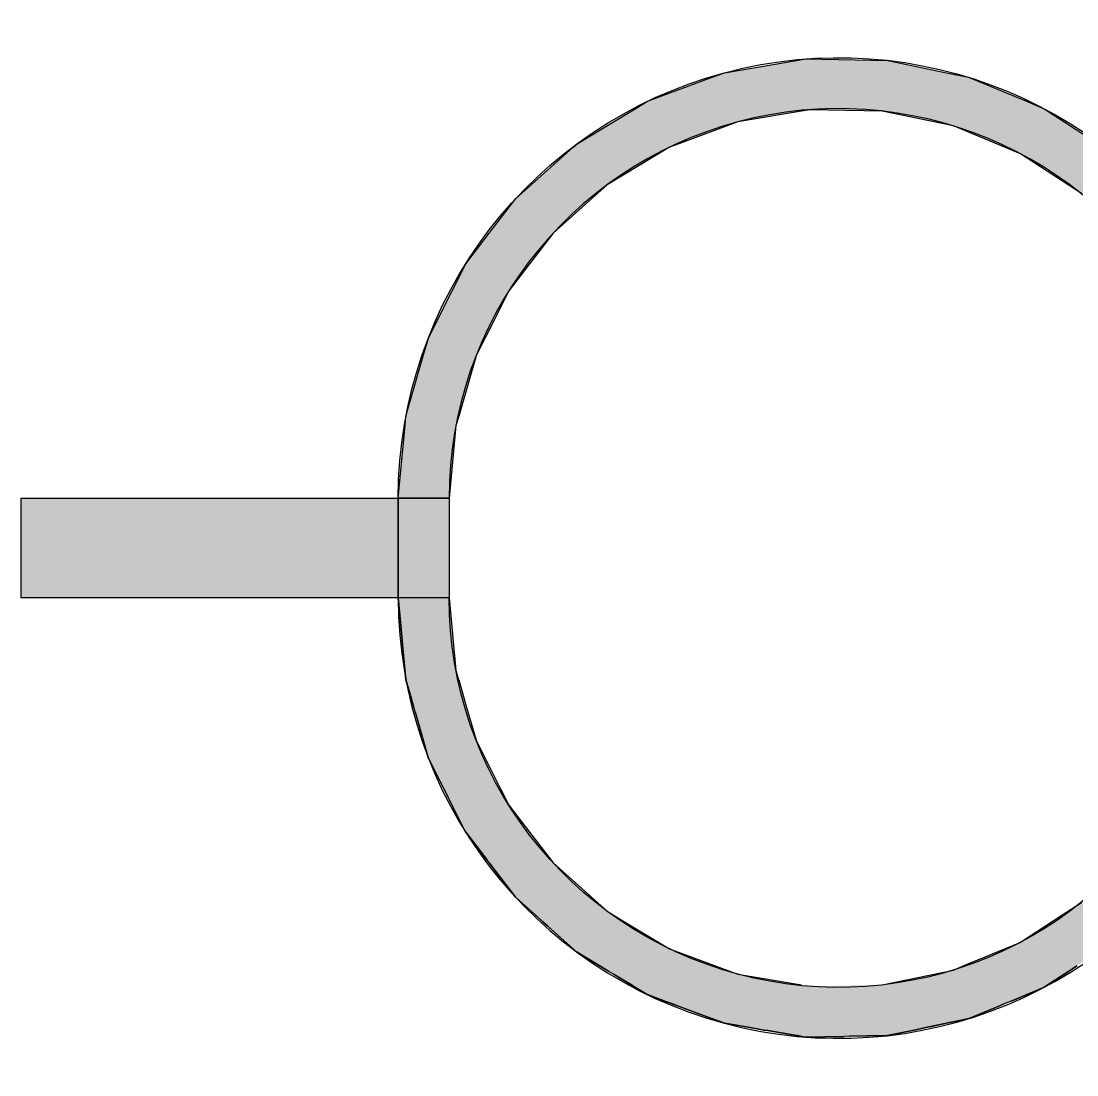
# Model space of a CAD drawing. Extents: x 5 to 22.7, y 3.2 to 9.9.
# Drawn here: x 4.96 to 10.56, y 4.27 to 9.86 of the extents above; entities that cross this region are included whole.
import ezdxf

# ---------------------------------------------------------------- set-up
doc = ezdxf.new("R2010")
doc.units = 0
doc.layers.get('0').update_dxf_attribs({"linetype": 'CONTINUOUS'})
doc.layers.add('COND', color=3, linetype='CONTINUOUS')

# ---------------------------------------------------------------- blocks, each defined once
blk = doc.blocks.new('DIVIDER_CIRCLE_END_3_0_5_7')
at = {"layer": 'COND'}
blk.add_lwpolyline([(0, 0.135), (-0.0001, 0.135), (-0.0001, -0.135), (0, -0.135, 0.767327), (1.1675, 4.2222), (1.1674, 4.2222), (1.0324, 3.9884), (1.0325, 3.9883, -0.767327)], format="xyb", close=True, dxfattribs=at)
blk = doc.blocks.new('DIVIDER_CIRCLE_END_3_0_5_5')
at = {"layer": 'COND'}
blk.add_lwpolyline([(0, 0.135), (-0.0001, 0.135), (-0.0001, -0.135), (0, -0.135, 0.767327), (1.1675, 4.2222), (1.1674, 4.2222), (1.0324, 3.9884), (1.0325, 3.9883, -0.767327)], format="xyb", close=True, dxfattribs=at)
blk = doc.blocks.new('*U10')
at = {"linetype": 'CONTINUOUS'}
for p, q in [((8.6935, 9.5829), (9.0754, 9.6478)), ((9.0754, 9.6478), (9.1234, 9.656)), ((9.1234, 9.656), (9.5593, 9.6478)), ((9.5593, 9.6478), (9.8704, 9.5829)), ((8.6284, 9.5588), (8.6935, 9.5829)), ((9.8704, 9.5829), (9.9861, 9.5588)), ((8.2847, 9.4313), (8.6284, 9.5588)), ((9.9861, 9.5588), (10.294, 9.4313)), ((8.2195, 9.3919), (8.2847, 9.4313)), ((10.294, 9.4313), (10.389, 9.3919)), ((8.1036, 9.3221), (8.2108, 9.3867)), ((8.2108, 9.3867), (8.2195, 9.3919)), ((9.1435, 9.3867), (8.7634, 9.3221)), ((9.529, 9.3795), (9.1435, 9.3867)), ((9.9065, 9.3008), (9.529, 9.3795)), ((10.389, 9.3919), (10.3969, 9.3867)), ((10.3969, 9.3867), (10.4079, 9.3795)), ((10.4079, 9.3795), (10.5282, 9.3008)), ((7.9113, 9.2062), (8.1036, 9.3221)), ((8.7634, 9.3221), (8.451, 9.2062)), ((10.2627, 9.1532), (9.9065, 9.3008)), ((10.5282, 9.3008), (10.7536, 9.1532)), ((7.6682, 8.9889), (7.8909, 9.188)), ((7.8909, 9.188), (7.9113, 9.2062)), ((8.4018, 9.188), (8.0716, 8.9889)), ((8.451, 9.2062), (8.4018, 9.188)), ((10.2629, 9.1531), (10.2627, 9.1532)), ((10.5853, 8.942), (10.2629, 9.1531)), ((7.5862, 8.9157), (7.6682, 8.9889)), ((8.0716, 8.9889), (7.9896, 8.9157)), ((7.4452, 8.732), (7.5862, 8.9157)), ((7.9896, 8.9157), (7.7841, 8.732)), ((7.3207, 8.5697), (7.4452, 8.732)), ((7.7841, 8.732), (7.6596, 8.5697)), ((7.2482, 8.4261), (7.3207, 8.5697)), ((7.6596, 8.5697), (7.5494, 8.4261)), ((7.1243, 8.1805), (7.2482, 8.4261)), ((7.5494, 8.4261), (7.4254, 8.1805)), ((7.0958, 8.0818), (7.1243, 8.1805)), ((7.4254, 8.1805), (7.3756, 8.0818)), ((7.0036, 7.7615), (7.0958, 8.0818)), ((7.3756, 8.0818), (7.2833, 7.7615)), ((6.9989, 7.7113), (7.0036, 7.7615)), ((7.2833, 7.7615), (7.2689, 7.7113)), ((6.9629, 7.3274), (6.9989, 7.7113)), ((7.2689, 7.7113), (7.2329, 7.3274)), ((4.9629, 7.2372), (4.9629, 7.3274)), ((7.2329, 7.3274), (7.2329, 7.2372)), ((4.9629, 6.8502), (4.9629, 7.2372)), ((6.9629, 6.8502), (6.9629, 7.2372)), ((6.9629, 7.2372), (6.9629, 6.8502)), ((7.2329, 7.2372), (7.2329, 6.8502)), ((4.9629, 6.7974), (4.9629, 6.8502)), ((7.2329, 6.8502), (7.2329, 6.7974)), ((6.9629, 6.7973), (6.9629, 6.7974)), ((6.9629, 6.7973), (6.9629, 6.7973)), ((6.9629, 6.7973), (6.9629, 6.7973)), ((6.9629, 6.7973), (6.9629, 6.7973)), ((6.9749, 6.6693), (6.9629, 6.7973)), ((6.9629, 6.7973), (6.9749, 6.6693)), ((6.9989, 6.4134), (6.9629, 6.7973)), ((7.2329, 6.7974), (7.2329, 6.7973)), ((7.2329, 6.7973), (7.2329, 6.7973)), ((7.2329, 6.7973), (7.2689, 6.4134)), ((6.9749, 6.6693), (6.984, 6.5724)), ((6.984, 6.5724), (6.9749, 6.6693)), ((6.984, 6.5724), (6.988, 6.529)), ((6.988, 6.529), (6.984, 6.5724)), ((7.0035, 6.3636), (6.988, 6.529)), ((6.988, 6.529), (7.0035, 6.3636)), ((7.0036, 6.3636), (6.9989, 6.4134)), ((7.2689, 6.4134), (7.2832, 6.3636)), ((7.0036, 6.3634), (7.0035, 6.3636)), ((7.0036, 6.3634), (7.0036, 6.3632)), ((7.0036, 6.3632), (7.0036, 6.3634)), ((7.0438, 6.2238), (7.0036, 6.3634)), ((7.0273, 6.2809), (7.0036, 6.3632)), ((7.0036, 6.3632), (7.0273, 6.2809)), ((7.2832, 6.3636), (7.2833, 6.3634)), ((7.2833, 6.3634), (7.3235, 6.2238)), ((7.0273, 6.2809), (7.0437, 6.224)), ((7.0437, 6.224), (7.0273, 6.2809)), ((7.0437, 6.224), (7.0438, 6.2238)), ((7.0438, 6.2238), (7.0437, 6.224)), ((7.0524, 6.1939), (7.0438, 6.2238)), ((7.3235, 6.2238), (7.3321, 6.1939)), ((7.0661, 6.146), (7.0524, 6.1939)), ((7.0524, 6.1939), (7.0661, 6.146)), ((7.0959, 6.0429), (7.0524, 6.1939)), ((7.3321, 6.1939), (7.3756, 6.0429)), ((7.0661, 6.146), (7.0662, 6.1459)), ((7.0662, 6.1459), (7.0661, 6.146)), ((7.0662, 6.1459), (7.0662, 6.1459)), ((7.0662, 6.1459), (7.0662, 6.1459)), ((7.0662, 6.1459), (7.0681, 6.1393)), ((7.0681, 6.1393), (7.0662, 6.1459)), ((7.124, 5.9449), (7.0681, 6.1393)), ((7.0681, 6.1393), (7.124, 5.9449)), ((7.1241, 5.9449), (7.0959, 6.0429)), ((7.3756, 6.0429), (7.4251, 5.9449)), ((7.1242, 5.9446), (7.124, 5.9449)), ((7.1242, 5.9446), (7.1244, 5.9442)), ((7.1243, 5.9442), (7.1242, 5.9446)), ((7.2027, 5.789), (7.1242, 5.9446)), ((7.1759, 5.842), (7.1243, 5.9442)), ((7.1244, 5.9442), (7.176, 5.842)), ((7.4251, 5.9449), (7.4252, 5.9446)), ((7.4252, 5.9446), (7.5038, 5.789)), ((7.2027, 5.789), (7.1759, 5.842)), ((7.176, 5.842), (7.2027, 5.789)), ((7.2027, 5.7889), (7.2027, 5.789)), ((7.2251, 5.7445), (7.2027, 5.7889)), ((7.2027, 5.7889), (7.2251, 5.7445)), ((7.2483, 5.6987), (7.2027, 5.7889)), ((7.5038, 5.789), (7.5038, 5.7889)), ((7.5038, 5.7889), (7.5494, 5.6987)), ((7.2251, 5.7445), (7.2264, 5.742)), ((7.2264, 5.742), (7.2251, 5.7445)), ((7.2264, 5.742), (7.2416, 5.7117)), ((7.2416, 5.7117), (7.2264, 5.742)), ((7.3202, 5.556), (7.2416, 5.7117)), ((7.2416, 5.7117), (7.3202, 5.556)), ((7.3203, 5.5559), (7.2483, 5.6987)), ((7.5494, 5.6987), (7.6589, 5.5559)), ((7.3205, 5.5555), (7.3202, 5.5559)), ((7.3205, 5.5555), (7.3209, 5.555)), ((7.3208, 5.555), (7.3205, 5.5555)), ((7.4342, 5.4073), (7.3205, 5.5555)), ((7.4144, 5.433), (7.3208, 5.555)), ((7.3209, 5.555), (7.4145, 5.433)), ((7.6589, 5.5559), (7.6592, 5.5555)), ((7.6592, 5.5555), (7.773, 5.4073)), ((7.4341, 5.4073), (7.4144, 5.433)), ((7.4145, 5.433), (7.4341, 5.4073)), ((7.4341, 5.4073), (7.4342, 5.4073)), ((7.4342, 5.4073), (7.4341, 5.4073)), ((7.4431, 5.3956), (7.4342, 5.4073)), ((7.4453, 5.3928), (7.4431, 5.3956)), ((7.4453, 5.3928), (7.4431, 5.3956)), ((7.4431, 5.3956), (7.4453, 5.3928)), ((7.4453, 5.3928), (7.459, 5.3748)), ((7.459, 5.3748), (7.4453, 5.3928)), ((7.5854, 5.2102), (7.4453, 5.3928)), ((7.459, 5.3748), (7.4747, 5.3544)), ((7.4747, 5.3544), (7.459, 5.3748)), ((7.773, 5.4073), (7.7819, 5.3956)), ((7.7819, 5.3956), (7.7841, 5.3928)), ((7.7841, 5.3928), (7.9884, 5.2102)), ((7.5852, 5.2102), (7.4747, 5.3544)), ((7.4747, 5.3544), (7.5852, 5.2102)), ((7.5858, 5.2097), (7.5852, 5.2102)), ((7.5858, 5.2097), (7.5864, 5.2091)), ((7.5862, 5.2091), (7.5858, 5.2097)), ((7.6683, 5.1358), (7.5858, 5.2097)), ((7.6953, 5.1116), (7.5862, 5.2091)), ((7.5864, 5.2091), (7.6954, 5.1116)), ((7.9884, 5.2102), (7.989, 5.2097)), ((7.989, 5.2097), (8.0716, 5.1358)), ((10.4822, 5.1153), (10.5854, 5.1828)), ((7.7301, 5.0805), (7.6683, 5.1358)), ((7.7301, 5.0805), (7.6953, 5.1116)), ((7.6954, 5.1116), (7.7301, 5.0805)), ((8.0716, 5.1358), (8.1634, 5.0805)), ((10.2628, 4.9716), (10.4822, 5.1153)), ((10.4822, 5.1153), (10.4822, 5.1153)), ((7.7301, 5.0805), (7.7301, 5.0805)), ((7.7301, 5.0805), (7.7561, 5.0573)), ((7.7561, 5.0573), (7.7301, 5.0805)), ((7.8909, 4.9368), (7.7301, 5.0805)), ((7.7561, 5.0573), (7.7902, 5.0267)), ((7.7902, 5.0267), (7.7561, 5.0573)), ((8.1634, 5.0805), (8.1634, 5.0805)), ((8.1634, 5.0805), (8.4019, 4.9368)), ((7.9098, 4.9197), (7.7902, 5.0267)), ((7.7902, 5.0267), (7.9098, 4.9197)), ((7.9101, 4.9197), (7.8909, 4.9368)), ((8.4019, 4.9368), (8.4481, 4.9197)), ((9.9594, 4.846), (10.2601, 4.9705)), ((10.2601, 4.9705), (10.2628, 4.9716)), ((7.9106, 4.9192), (7.9098, 4.9197)), ((7.9106, 4.9192), (7.9117, 4.9186)), ((7.9113, 4.9186), (7.9106, 4.9192)), ((8.0802, 4.8168), (7.9106, 4.9192)), ((8.0682, 4.8241), (7.9113, 4.9186)), ((7.9117, 4.9186), (8.0682, 4.8241)), ((8.4481, 4.9197), (8.4494, 4.9192)), ((8.4494, 4.9192), (8.7254, 4.8168)), ((8.0682, 4.8241), (8.0802, 4.8168)), ((8.0802, 4.8168), (8.0682, 4.8241)), ((8.0802, 4.8168), (8.0802, 4.8168)), ((8.0802, 4.8168), (8.0802, 4.8168)), ((8.1036, 4.8027), (8.0802, 4.8168)), ((8.7254, 4.8168), (8.7634, 4.8027)), ((9.5291, 4.7453), (9.9065, 4.8241)), ((9.9065, 4.8241), (9.9594, 4.846)), ((9.9594, 4.846), (9.9594, 4.846)), ((10.3883, 4.7329), (10.5281, 4.8241)), ((10.5282, 4.8241), (10.389, 4.7329)), ((10.5281, 4.8241), (10.4073, 4.7453)), ((10.5281, 4.8241), (10.5617, 4.846)), ((10.5617, 4.846), (10.5281, 4.8241)), ((10.5617, 4.846), (10.5282, 4.8241)), ((10.5617, 4.846), (10.5617, 4.846)), ((8.1036, 4.8027), (8.1073, 4.8005)), ((8.1073, 4.8005), (8.1036, 4.8027)), ((8.1989, 4.7453), (8.1036, 4.8027)), ((8.1073, 4.8005), (8.136, 4.7831)), ((8.136, 4.7831), (8.1073, 4.8005)), ((8.2828, 4.6945), (8.136, 4.7831)), ((8.136, 4.7831), (8.2828, 4.6945)), ((8.7634, 4.8027), (9.1011, 4.7453)), ((8.2108, 4.7381), (8.1989, 4.7453)), ((8.2208, 4.7321), (8.2108, 4.7381)), ((8.2832, 4.6945), (8.2208, 4.7321)), ((10.2945, 4.6935), (10.3854, 4.731)), ((10.3854, 4.731), (10.2945, 4.6935)), ((10.3871, 4.7321), (10.2963, 4.6945)), ((10.3854, 4.731), (10.3871, 4.7321)), ((10.3871, 4.7321), (10.3854, 4.731)), ((10.3963, 4.7381), (10.3871, 4.7321)), ((10.389, 4.7329), (10.3871, 4.7321)), ((10.3871, 4.7321), (10.3883, 4.7329)), ((10.4073, 4.7453), (10.3963, 4.7381)), ((8.2838, 4.6941), (8.2828, 4.6945)), ((8.2838, 4.6941), (8.2854, 4.6935)), ((8.2848, 4.6935), (8.2838, 4.6941)), ((8.3759, 4.6598), (8.2838, 4.6941)), ((8.4721, 4.624), (8.2848, 4.6935)), ((8.2854, 4.6935), (8.4721, 4.624)), ((8.4164, 4.6447), (8.3759, 4.6598)), ((10.2128, 4.6598), (10.1762, 4.6447)), ((10.2954, 4.6941), (10.2126, 4.6598)), ((10.2945, 4.6935), (10.2128, 4.6598)), ((10.2128, 4.6598), (10.2945, 4.6935)), ((10.2963, 4.6945), (10.2954, 4.6941)), ((8.4723, 4.624), (8.4164, 4.6447)), ((8.4721, 4.624), (8.4723, 4.624)), ((8.4723, 4.624), (8.4721, 4.624)), ((8.4723, 4.6239), (8.4723, 4.624)), ((8.4724, 4.6239), (8.4723, 4.6239)), ((8.4723, 4.6239), (8.4724, 4.6239)), ((8.6294, 4.5657), (8.4723, 4.6239)), ((8.4724, 4.6239), (8.5005, 4.6135)), ((8.5005, 4.6135), (8.4724, 4.6239)), ((8.5005, 4.6135), (8.6279, 4.566)), ((8.6279, 4.566), (8.5005, 4.6135)), ((10.1257, 4.6239), (9.9843, 4.5657)), ((9.9853, 4.566), (10.1349, 4.6277)), ((10.1351, 4.6277), (9.9862, 4.566)), ((10.1762, 4.6447), (10.1257, 4.624)), ((10.1257, 4.624), (10.1257, 4.6239)), ((10.1349, 4.6277), (10.1762, 4.6447)), ((10.1762, 4.6447), (10.1351, 4.6277)), ((10.1762, 4.6447), (10.1762, 4.6447)), ((10.1762, 4.6447), (10.1762, 4.6447)), ((8.691, 4.5425), (8.6279, 4.566)), ((8.6279, 4.566), (8.691, 4.5425)), ((8.6313, 4.5649), (8.6294, 4.5657)), ((8.6923, 4.5423), (8.6313, 4.5649)), ((8.6923, 4.5423), (8.691, 4.5425)), ((8.691, 4.5425), (8.6923, 4.5423)), ((8.6923, 4.5423), (8.695, 4.5419)), ((8.6936, 4.5419), (8.6923, 4.5423)), ((8.8297, 4.5188), (8.6923, 4.5423)), ((8.8293, 4.5188), (8.6936, 4.5419)), ((8.695, 4.5419), (8.8297, 4.5188)), ((9.8725, 4.5423), (9.7598, 4.5188)), ((9.8711, 4.5419), (9.793, 4.5257)), ((9.793, 4.5257), (9.8711, 4.5419)), ((9.8711, 4.5419), (9.9826, 4.5649)), ((9.9826, 4.5649), (9.8711, 4.5419)), ((9.9809, 4.5649), (9.8725, 4.5423)), ((9.9843, 4.5657), (9.9826, 4.5649)), ((9.9862, 4.566), (9.9843, 4.5657)), ((9.9843, 4.5657), (9.9853, 4.566)), ((8.8928, 4.508), (8.8293, 4.5188)), ((8.8297, 4.5188), (8.8928, 4.508)), ((8.8297, 4.5188), (8.8297, 4.5188)), ((8.8928, 4.508), (8.8297, 4.5188)), ((8.8928, 4.508), (8.8928, 4.508)), ((8.9031, 4.5062), (8.8928, 4.508)), ((8.8928, 4.508), (8.9031, 4.5062)), ((9.0756, 4.4769), (8.8928, 4.508)), ((8.9031, 4.5062), (8.9223, 4.503)), ((8.9223, 4.503), (8.9031, 4.5062)), ((8.9223, 4.503), (9.0741, 4.477)), ((9.0741, 4.477), (8.9223, 4.503)), ((9.7077, 4.508), (9.5577, 4.4769)), ((9.5578, 4.477), (9.7077, 4.508)), ((9.7081, 4.508), (9.5593, 4.477)), ((9.7077, 4.508), (9.7598, 4.5188)), ((9.7598, 4.5188), (9.7077, 4.508)), ((9.7077, 4.508), (9.7077, 4.508)), ((9.7598, 4.5188), (9.7081, 4.508)), ((9.793, 4.5257), (9.7598, 4.5188)), ((9.7598, 4.5188), (9.793, 4.5257)), ((9.7598, 4.5188), (9.7598, 4.5188)), ((9.1203, 4.4691), (9.0741, 4.477)), ((9.0741, 4.477), (9.1203, 4.4691)), ((9.0776, 4.4766), (9.0756, 4.4769)), ((9.0978, 4.4732), (9.0776, 4.4766)), ((9.101, 4.4726), (9.0978, 4.4732)), ((9.1219, 4.4691), (9.101, 4.4726)), ((9.1204, 4.469), (9.1203, 4.4691)), ((9.327, 4.4726), (9.1219, 4.4691)), ((9.1219, 4.4691), (9.327, 4.4726)), ((9.1234, 4.4688), (9.1221, 4.469)), ((9.1354, 4.469), (9.1234, 4.4688)), ((9.1368, 4.4691), (9.1354, 4.469)), ((9.327, 4.4726), (9.1368, 4.4691)), ((9.358, 4.4732), (9.327, 4.4726)), ((9.5395, 4.4766), (9.3558, 4.4732)), ((9.556, 4.4766), (9.358, 4.4732)), ((9.358, 4.4732), (9.556, 4.4766)), ((9.5577, 4.4769), (9.556, 4.4766)), ((9.5593, 4.477), (9.5577, 4.4769)), ((9.5577, 4.4769), (9.5578, 4.477))]:
    blk.add_line(p, q, dxfattribs=at)
at = {"linetype": 'CONTINUOUS', "extrusion": (0, 0, -1)}
for points in [[(-9.0754, 9.6478), (-9.8704, 9.5829), (-8.6935, 9.5829)], [(-9.1234, 9.656), (-9.5593, 9.6478), (-9.0754, 9.6478)], [(-9.0754, 9.6478), (-9.5593, 9.6478), (-9.8704, 9.5829)], [(-8.6935, 9.5829), (-9.9861, 9.5588), (-8.6284, 9.5588)], [(-8.6935, 9.5829), (-9.8704, 9.5829), (-9.9861, 9.5588)], [(-8.6284, 9.5588), (-10.294, 9.4313), (-8.2847, 9.4313)], [(-8.6284, 9.5588), (-9.9861, 9.5588), (-10.294, 9.4313)], [(-8.2847, 9.4313), (-10.389, 9.3919), (-8.2195, 9.3919)], [(-8.2847, 9.4313), (-10.294, 9.4313), (-10.389, 9.3919)], [(-8.2108, 9.3867), (-8.7634, 9.3221), (-8.1036, 9.3221)], [(-8.2195, 9.3919), (-10.3969, 9.3867), (-8.2108, 9.3867)], [(-8.2108, 9.3867), (-9.1435, 9.3867), (-8.7634, 9.3221)], [(-8.2195, 9.3919), (-10.389, 9.3919), (-10.3969, 9.3867)], [(-9.1435, 9.3867), (-10.4079, 9.3795), (-9.529, 9.3795)], [(-9.1435, 9.3867), (-10.3969, 9.3867), (-10.4079, 9.3795)], [(-9.529, 9.3795), (-10.5282, 9.3008), (-9.9065, 9.3008)], [(-9.529, 9.3795), (-10.4079, 9.3795), (-10.5282, 9.3008)], [(-8.1036, 9.3221), (-8.451, 9.2062), (-7.9113, 9.2062)], [(-8.1036, 9.3221), (-8.7634, 9.3221), (-8.451, 9.2062)], [(-9.9065, 9.3008), (-10.7536, 9.1532), (-10.2627, 9.1532)], [(-9.9065, 9.3008), (-10.5282, 9.3008), (-10.7536, 9.1532)], [(-7.8909, 9.188), (-8.0716, 8.9889), (-7.6682, 8.9889)], [(-7.9113, 9.2062), (-8.4018, 9.188), (-7.8909, 9.188)], [(-7.8909, 9.188), (-8.4018, 9.188), (-8.0716, 8.9889)], [(-7.9113, 9.2062), (-8.451, 9.2062), (-8.4018, 9.188)], [(-10.2627, 9.1532), (-10.7538, 9.1531), (-10.2629, 9.1531)], [(-10.2627, 9.1532), (-10.7536, 9.1532), (-10.7538, 9.1531)], [(-10.2629, 9.1531), (-10.9729, 8.942), (-10.5853, 8.942)], [(-10.2629, 9.1531), (-10.7538, 9.1531), (-10.9729, 8.942)], [(-7.6682, 8.9889), (-7.9896, 8.9157), (-7.5862, 8.9157)], [(-7.6682, 8.9889), (-8.0716, 8.9889), (-7.9896, 8.9157)], [(-7.5862, 8.9157), (-7.7841, 8.732), (-7.4452, 8.732)], [(-7.5862, 8.9157), (-7.9896, 8.9157), (-7.7841, 8.732)], [(-7.4452, 8.732), (-7.6596, 8.5697), (-7.3207, 8.5697)], [(-7.4452, 8.732), (-7.7841, 8.732), (-7.6596, 8.5697)], [(-7.3207, 8.5697), (-7.5494, 8.4261), (-7.2482, 8.4261)], [(-7.3207, 8.5697), (-7.6596, 8.5697), (-7.5494, 8.4261)], [(-7.2482, 8.4261), (-7.4254, 8.1805), (-7.1243, 8.1805)], [(-7.2482, 8.4261), (-7.5494, 8.4261), (-7.4254, 8.1805)], [(-7.1243, 8.1805), (-7.3756, 8.0818), (-7.0958, 8.0818)], [(-7.1243, 8.1805), (-7.4254, 8.1805), (-7.3756, 8.0818)], [(-7.0958, 8.0818), (-7.2833, 7.7615), (-7.0036, 7.7615)], [(-7.0958, 8.0818), (-7.3756, 8.0818), (-7.2833, 7.7615)], [(-7.0036, 7.7615), (-7.2689, 7.7113), (-6.9989, 7.7113)], [(-7.0036, 7.7615), (-7.2833, 7.7615), (-7.2689, 7.7113)], [(-6.9989, 7.7113), (-7.2329, 7.3274), (-6.9629, 7.3274)], [(-6.9989, 7.7113), (-7.2689, 7.7113), (-7.2329, 7.3274)], [(-4.9629, 7.3274), (-6.9629, 7.2372), (-4.9629, 7.2372)], [(-4.9629, 7.3274), (-6.9629, 7.3274), (-6.9629, 7.2372)], [(-6.9629, 7.3274), (-7.2329, 7.2372), (-6.9629, 7.2372)], [(-6.9629, 7.3274), (-7.2329, 7.3274), (-7.2329, 7.2372)], [(-4.9629, 7.2372), (-6.9629, 6.8502), (-4.9629, 6.8502)], [(-4.9629, 7.2372), (-6.9629, 7.2372), (-6.9629, 6.8502)], [(-6.9629, 7.2372), (-7.2329, 6.8502), (-6.9629, 6.8502)], [(-6.9629, 7.2372), (-7.2329, 7.2372), (-7.2329, 6.8502)], [(-4.9629, 6.8502), (-6.9629, 6.7974), (-4.9629, 6.7974)], [(-4.9629, 6.8502), (-6.9629, 6.8502), (-6.9629, 6.7974)], [(-6.9629, 6.8502), (-7.2329, 6.7974), (-6.9629, 6.7974)], [(-6.9629, 6.8502), (-7.2329, 6.8502), (-7.2329, 6.7974)], [(-6.9629, 6.7974), (-7.2329, 6.7973), (-6.9629, 6.7973)], [(-6.9629, 6.7974), (-7.2329, 6.7974), (-7.2329, 6.7973)], [(-6.9629, 6.7973), (-6.9629, 6.7973), (-6.9629, 6.7973)], [(-6.9629, 6.7973), (-7.2329, 6.7973), (-6.9629, 6.7973)], [(-6.9629, 6.7973), (-7.2329, 6.7973), (-7.2329, 6.7973)], [(-6.9629, 6.7973), (-6.9749, 6.6693), (-6.9749, 6.6693)], [(-6.9629, 6.7973), (-6.9629, 6.7973), (-6.9749, 6.6693)], [(-6.9629, 6.7973), (-7.2689, 6.4134), (-6.9989, 6.4134)], [(-6.9629, 6.7973), (-7.2329, 6.7973), (-7.2689, 6.4134)], [(-6.9749, 6.6693), (-6.9749, 6.6693), (-6.984, 6.5724)], [(-6.984, 6.5724), (-6.988, 6.529), (-6.988, 6.529)], [(-6.988, 6.529), (-7.0035, 6.3636), (-7.0035, 6.3636)], [(-6.988, 6.529), (-6.988, 6.529), (-7.0035, 6.3636)], [(-6.9989, 6.4134), (-7.2832, 6.3636), (-7.0036, 6.3636)], [(-6.9989, 6.4134), (-7.2689, 6.4134), (-7.2832, 6.3636)], [(-7.0035, 6.3636), (-7.0036, 6.3634), (-7.0036, 6.3634)], [(-7.0035, 6.3636), (-7.0035, 6.3636), (-7.0036, 6.3634)], [(-7.0036, 6.3636), (-7.2833, 6.3634), (-7.0036, 6.3634)], [(-7.0036, 6.3636), (-7.2832, 6.3636), (-7.2833, 6.3634)], [(-7.0036, 6.3634), (-7.0036, 6.3632), (-7.0036, 6.3632)], [(-7.0036, 6.3634), (-7.3235, 6.2238), (-7.0438, 6.2238)], [(-7.0036, 6.3634), (-7.2833, 6.3634), (-7.3235, 6.2238)], [(-7.0036, 6.3632), (-7.0273, 6.2809), (-7.0273, 6.2809)], [(-7.0036, 6.3632), (-7.0036, 6.3632), (-7.0273, 6.2809)], [(-7.0273, 6.2809), (-7.0273, 6.2809), (-7.0437, 6.224)], [(-7.0437, 6.224), (-7.0438, 6.2238), (-7.0438, 6.2238)], [(-7.0438, 6.2238), (-7.3321, 6.1939), (-7.0524, 6.1939)], [(-7.0438, 6.2238), (-7.3235, 6.2238), (-7.3321, 6.1939)], [(-7.0438, 6.2238), (-7.0524, 6.1939), (-7.0524, 6.1939)], [(-7.0438, 6.2238), (-7.0438, 6.2238), (-7.0524, 6.1939)], [(-7.0524, 6.1939), (-7.0661, 6.146), (-7.0661, 6.146)], [(-7.0524, 6.1939), (-7.0524, 6.1939), (-7.0661, 6.146)], [(-7.0524, 6.1939), (-7.3756, 6.0429), (-7.0959, 6.0429)], [(-7.0524, 6.1939), (-7.3321, 6.1939), (-7.3756, 6.0429)], [(-7.0661, 6.146), (-7.0661, 6.146), (-7.0662, 6.1459)], [(-7.0662, 6.1459), (-7.0681, 6.1393), (-7.0681, 6.1393)], [(-7.0681, 6.1393), (-7.124, 5.9449), (-7.124, 5.9449)], [(-7.0681, 6.1393), (-7.0681, 6.1393), (-7.124, 5.9449)], [(-7.0959, 6.0429), (-7.4251, 5.9449), (-7.1241, 5.9449)], [(-7.0959, 6.0429), (-7.3756, 6.0429), (-7.4251, 5.9449)], [(-7.124, 5.9449), (-7.1242, 5.9446), (-7.1242, 5.9446)], [(-7.124, 5.9449), (-7.124, 5.9449), (-7.1242, 5.9446)], [(-7.1241, 5.9449), (-7.4252, 5.9446), (-7.1242, 5.9446)], [(-7.1241, 5.9449), (-7.4251, 5.9449), (-7.4252, 5.9446)], [(-7.1242, 5.9446), (-7.1244, 5.9442), (-7.1243, 5.9442)], [(-7.1242, 5.9446), (-7.5038, 5.789), (-7.2027, 5.789)], [(-7.1242, 5.9446), (-7.4252, 5.9446), (-7.5038, 5.789)], [(-7.1243, 5.9442), (-7.176, 5.842), (-7.1759, 5.842)], [(-7.1243, 5.9442), (-7.1244, 5.9442), (-7.176, 5.842)], [(-7.1759, 5.842), (-7.176, 5.842), (-7.2027, 5.789)], [(-7.2027, 5.789), (-7.2027, 5.7889), (-7.2027, 5.7889)], [(-7.2027, 5.789), (-7.5038, 5.7889), (-7.2027, 5.7889)], [(-7.2027, 5.789), (-7.5038, 5.789), (-7.5038, 5.7889)], [(-7.2027, 5.7889), (-7.2251, 5.7445), (-7.2251, 5.7445)], [(-7.2027, 5.7889), (-7.2027, 5.7889), (-7.2251, 5.7445)], [(-7.2027, 5.7889), (-7.5494, 5.6987), (-7.2483, 5.6987)], [(-7.2027, 5.7889), (-7.5038, 5.7889), (-7.5494, 5.6987)], [(-7.2251, 5.7445), (-7.2251, 5.7445), (-7.2264, 5.742)], [(-7.2264, 5.742), (-7.2416, 5.7117), (-7.2416, 5.7117)], [(-7.2416, 5.7117), (-7.3202, 5.556), (-7.3202, 5.556)], [(-7.2416, 5.7117), (-7.2416, 5.7117), (-7.3202, 5.556)], [(-7.2483, 5.6987), (-7.6589, 5.5559), (-7.3203, 5.5559)], [(-7.2483, 5.6987), (-7.5494, 5.6987), (-7.6589, 5.5559)], [(-7.3202, 5.5559), (-7.3205, 5.5555), (-7.3205, 5.5555)], [(-7.3202, 5.5559), (-7.3202, 5.5559), (-7.3205, 5.5555)], [(-7.3203, 5.5559), (-7.6592, 5.5555), (-7.3205, 5.5555)], [(-7.3203, 5.5559), (-7.6589, 5.5559), (-7.6592, 5.5555)], [(-7.3205, 5.5555), (-7.3209, 5.555), (-7.3208, 5.555)], [(-7.3205, 5.5555), (-7.773, 5.4073), (-7.4342, 5.4073)], [(-7.3205, 5.5555), (-7.6592, 5.5555), (-7.773, 5.4073)], [(-7.3208, 5.555), (-7.4145, 5.433), (-7.4144, 5.433)], [(-7.3208, 5.555), (-7.3209, 5.555), (-7.4145, 5.433)], [(-7.4144, 5.433), (-7.4145, 5.433), (-7.4341, 5.4073)], [(-7.4341, 5.4073), (-7.4342, 5.4073), (-7.4342, 5.4073)], [(-7.4342, 5.4073), (-7.7819, 5.3956), (-7.4431, 5.3956)], [(-7.4342, 5.4073), (-7.773, 5.4073), (-7.7819, 5.3956)], [(-7.4342, 5.4073), (-7.4431, 5.3956), (-7.4431, 5.3956)], [(-7.4342, 5.4073), (-7.4342, 5.4073), (-7.4431, 5.3956)], [(-7.4431, 5.3956), (-7.7841, 5.3928), (-7.4453, 5.3928)], [(-7.4431, 5.3956), (-7.7819, 5.3956), (-7.7841, 5.3928)], [(-7.4431, 5.3956), (-7.4453, 5.3928), (-7.4453, 5.3928)], [(-7.4431, 5.3956), (-7.4431, 5.3956), (-7.4453, 5.3928)], [(-7.4453, 5.3928), (-7.4453, 5.3928), (-7.459, 5.3748)], [(-7.4453, 5.3928), (-7.9884, 5.2102), (-7.5854, 5.2102)], [(-7.4453, 5.3928), (-7.7841, 5.3928), (-7.9884, 5.2102)], [(-7.459, 5.3748), (-7.4747, 5.3544), (-7.4747, 5.3544)], [(-7.4747, 5.3544), (-7.5852, 5.2102), (-7.5852, 5.2102)], [(-7.4747, 5.3544), (-7.4747, 5.3544), (-7.5852, 5.2102)], [(-7.5852, 5.2102), (-7.5858, 5.2097), (-7.5858, 5.2097)], [(-7.5852, 5.2102), (-7.5852, 5.2102), (-7.5858, 5.2097)], [(-7.5854, 5.2102), (-7.989, 5.2097), (-7.5858, 5.2097)], [(-7.5854, 5.2102), (-7.9884, 5.2102), (-7.989, 5.2097)], [(-7.5858, 5.2097), (-7.5864, 5.2091), (-7.5862, 5.2091)], [(-7.5858, 5.2097), (-8.0716, 5.1358), (-7.6683, 5.1358)], [(-7.5858, 5.2097), (-7.989, 5.2097), (-8.0716, 5.1358)], [(-7.5862, 5.2091), (-7.6954, 5.1116), (-7.6953, 5.1116)], [(-7.5862, 5.2091), (-7.5864, 5.2091), (-7.6954, 5.1116)], [(-10.5854, 5.1828), (-10.9028, 5.1153), (-10.4822, 5.1153)], [(-7.6683, 5.1358), (-8.1634, 5.0805), (-7.7301, 5.0805)], [(-7.6683, 5.1358), (-8.0716, 5.1358), (-8.1634, 5.0805)], [(-7.6953, 5.1116), (-7.6954, 5.1116), (-7.7301, 5.0805)], [(-10.4822, 5.1153), (-10.7531, 4.9716), (-10.2628, 4.9716)], [(-10.4822, 5.1153), (-10.9028, 5.1153), (-10.4822, 5.1153)], [(-10.4822, 5.1153), (-10.9028, 5.1153), (-10.9028, 5.1153)], [(-10.4822, 5.1153), (-10.9028, 5.1153), (-10.7531, 4.9716)], [(-7.7301, 5.0805), (-7.7301, 5.0805), (-7.7301, 5.0805)], [(-7.7301, 5.0805), (-7.7301, 5.0805), (-7.7561, 5.0573)], [(-7.7301, 5.0805), (-8.1634, 5.0805), (-7.7301, 5.0805)], [(-7.7301, 5.0805), (-8.1634, 5.0805), (-8.1634, 5.0805)], [(-7.7301, 5.0805), (-8.4019, 4.9368), (-7.8909, 4.9368)], [(-7.7301, 5.0805), (-8.1634, 5.0805), (-8.4019, 4.9368)], [(-7.7561, 5.0573), (-7.7902, 5.0267), (-7.7902, 5.0267)], [(-7.7902, 5.0267), (-7.9098, 4.9197), (-7.9098, 4.9197)], [(-7.7902, 5.0267), (-7.7902, 5.0267), (-7.9098, 4.9197)], [(-7.8909, 4.9368), (-8.4481, 4.9197), (-7.9101, 4.9197)], [(-7.8909, 4.9368), (-8.4019, 4.9368), (-8.4481, 4.9197)], [(-10.2601, 4.9705), (-10.5617, 4.846), (-9.9594, 4.846)], [(-10.2628, 4.9716), (-10.7519, 4.9705), (-10.2601, 4.9705)], [(-10.2601, 4.9705), (-10.7519, 4.9705), (-10.5617, 4.846)], [(-10.2628, 4.9716), (-10.7531, 4.9716), (-10.7519, 4.9705)], [(-7.9098, 4.9197), (-7.9106, 4.9192), (-7.9106, 4.9192)], [(-7.9098, 4.9197), (-7.9098, 4.9197), (-7.9106, 4.9192)], [(-7.9101, 4.9197), (-8.4494, 4.9192), (-7.9106, 4.9192)], [(-7.9101, 4.9197), (-8.4481, 4.9197), (-8.4494, 4.9192)], [(-7.9106, 4.9192), (-7.9117, 4.9186), (-7.9113, 4.9186)], [(-7.9106, 4.9192), (-8.7254, 4.8168), (-8.0802, 4.8168)], [(-7.9106, 4.9192), (-8.4494, 4.9192), (-8.7254, 4.8168)], [(-7.9113, 4.9186), (-8.0682, 4.8241), (-8.0682, 4.8241)], [(-7.9113, 4.9186), (-7.9117, 4.9186), (-8.0682, 4.8241)], [(-8.0682, 4.8241), (-8.0682, 4.8241), (-8.0802, 4.8168)], [(-8.0802, 4.8168), (-8.0802, 4.8168), (-8.0802, 4.8168)], [(-8.0802, 4.8168), (-8.7634, 4.8027), (-8.1036, 4.8027)], [(-8.0802, 4.8168), (-8.7254, 4.8168), (-8.7634, 4.8027)], [(-8.0802, 4.8168), (-8.1036, 4.8027), (-8.1036, 4.8027)], [(-8.0802, 4.8168), (-8.0802, 4.8168), (-8.1036, 4.8027)], [(-9.9065, 4.8241), (-10.4073, 4.7453), (-9.5291, 4.7453)], [(-9.9594, 4.846), (-10.5281, 4.8241), (-9.9065, 4.8241)], [(-9.9065, 4.8241), (-10.5281, 4.8241), (-10.4073, 4.7453)], [(-9.9594, 4.846), (-10.5617, 4.846), (-9.9594, 4.846)], [(-9.9594, 4.846), (-10.5617, 4.846), (-10.5617, 4.846)], [(-9.9594, 4.846), (-10.5617, 4.846), (-10.5281, 4.8241)], [(-10.5281, 4.8241), (-10.389, 4.7329), (-10.3883, 4.7329)], [(-10.5281, 4.8241), (-10.5282, 4.8241), (-10.389, 4.7329)], [(-10.5617, 4.846), (-10.5282, 4.8241), (-10.5281, 4.8241)], [(-10.5617, 4.846), (-10.5617, 4.846), (-10.5617, 4.846)], [(-8.1036, 4.8027), (-8.1036, 4.8027), (-8.1073, 4.8005)], [(-8.1036, 4.8027), (-9.1011, 4.7453), (-8.1989, 4.7453)], [(-8.1036, 4.8027), (-8.7634, 4.8027), (-9.1011, 4.7453)], [(-8.1073, 4.8005), (-8.136, 4.7831), (-8.136, 4.7831)], [(-8.136, 4.7831), (-8.2828, 4.6945), (-8.2828, 4.6945)], [(-8.136, 4.7831), (-8.136, 4.7831), (-8.2828, 4.6945)], [(-8.1989, 4.7453), (-9.1435, 4.7381), (-8.2108, 4.7381)], [(-8.1989, 4.7453), (-9.1011, 4.7453), (-9.1435, 4.7381)], [(-8.2108, 4.7381), (-10.3871, 4.7321), (-8.2208, 4.7321)], [(-8.2108, 4.7381), (-10.3963, 4.7381), (-10.3871, 4.7321)], [(-8.2208, 4.7321), (-10.2963, 4.6945), (-8.2832, 4.6945)], [(-8.2208, 4.7321), (-10.3871, 4.7321), (-10.2963, 4.6945)], [(-9.5291, 4.7453), (-10.3963, 4.7381), (-9.1435, 4.7381)], [(-9.5291, 4.7453), (-10.4073, 4.7453), (-10.3963, 4.7381)], [(-10.3854, 4.731), (-10.2945, 4.6935), (-10.2945, 4.6935)], [(-10.3854, 4.731), (-10.3854, 4.731), (-10.2945, 4.6935)], [(-10.3871, 4.7321), (-10.3854, 4.731), (-10.3854, 4.731)], [(-10.3871, 4.7321), (-10.3871, 4.7321), (-10.3854, 4.731)], [(-10.3883, 4.7329), (-10.389, 4.7329), (-10.3871, 4.7321)], [(-8.2828, 4.6945), (-8.2838, 4.6941), (-8.2838, 4.6941)], [(-8.2828, 4.6945), (-8.2828, 4.6945), (-8.2838, 4.6941)], [(-8.2832, 4.6945), (-10.2954, 4.6941), (-8.2838, 4.6941)], [(-8.2832, 4.6945), (-10.2963, 4.6945), (-10.2954, 4.6941)], [(-8.2838, 4.6941), (-8.2854, 4.6935), (-8.2848, 4.6935)], [(-8.2838, 4.6941), (-10.2126, 4.6598), (-8.3759, 4.6598)], [(-8.2838, 4.6941), (-10.2954, 4.6941), (-10.2126, 4.6598)], [(-8.2848, 4.6935), (-8.4721, 4.624), (-8.4721, 4.624)], [(-8.2848, 4.6935), (-8.2854, 4.6935), (-8.4721, 4.624)], [(-8.3759, 4.6598), (-10.1762, 4.6447), (-8.4164, 4.6447)], [(-8.3759, 4.6598), (-10.2126, 4.6598), (-10.1762, 4.6447)], [(-10.2128, 4.6598), (-10.1762, 4.6447), (-10.1762, 4.6447)], [(-10.2945, 4.6935), (-10.2945, 4.6935), (-10.2128, 4.6598)], [(-8.4164, 4.6447), (-10.1257, 4.624), (-8.4723, 4.624)], [(-8.4164, 4.6447), (-10.1762, 4.6447), (-10.1257, 4.624)], [(-8.4721, 4.624), (-8.4721, 4.624), (-8.4723, 4.624)], [(-8.4723, 4.624), (-8.4723, 4.6239), (-8.4723, 4.6239)], [(-8.4723, 4.624), (-10.1257, 4.6239), (-8.4723, 4.6239)], [(-8.4723, 4.624), (-10.1257, 4.624), (-10.1257, 4.6239)], [(-8.4723, 4.6239), (-8.4724, 4.6239), (-8.4724, 4.6239)], [(-8.4723, 4.6239), (-8.4723, 4.6239), (-8.4724, 4.6239)], [(-8.4723, 4.6239), (-9.9843, 4.5657), (-8.6294, 4.5657)], [(-8.4723, 4.6239), (-10.1257, 4.6239), (-9.9843, 4.5657)], [(-8.4724, 4.6239), (-8.4724, 4.6239), (-8.5005, 4.6135)], [(-8.5005, 4.6135), (-8.6279, 4.566), (-8.6279, 4.566)], [(-10.1349, 4.6277), (-9.9862, 4.566), (-9.9853, 4.566)], [(-10.1349, 4.6277), (-10.1351, 4.6277), (-9.9862, 4.566)], [(-10.1762, 4.6447), (-10.1351, 4.6277), (-10.1349, 4.6277)], [(-10.1762, 4.6447), (-10.1762, 4.6447), (-10.1762, 4.6447)], [(-8.6279, 4.566), (-8.691, 4.5425), (-8.691, 4.5425)], [(-8.6279, 4.566), (-8.6279, 4.566), (-8.691, 4.5425)], [(-8.6294, 4.5657), (-9.9809, 4.5649), (-8.6313, 4.5649)], [(-8.6294, 4.5657), (-9.9843, 4.5657), (-9.9809, 4.5649)], [(-8.6313, 4.5649), (-9.8725, 4.5423), (-8.6923, 4.5423)], [(-8.6313, 4.5649), (-9.9809, 4.5649), (-9.8725, 4.5423)], [(-8.691, 4.5425), (-8.6923, 4.5423), (-8.6923, 4.5423)], [(-8.691, 4.5425), (-8.691, 4.5425), (-8.6923, 4.5423)], [(-8.6923, 4.5423), (-8.695, 4.5419), (-8.6936, 4.5419)], [(-8.6923, 4.5423), (-9.7598, 4.5188), (-8.8297, 4.5188)], [(-8.6923, 4.5423), (-9.8725, 4.5423), (-9.7598, 4.5188)], [(-8.6936, 4.5419), (-8.8297, 4.5188), (-8.8293, 4.5188)], [(-8.6936, 4.5419), (-8.695, 4.5419), (-8.8297, 4.5188)], [(-9.8711, 4.5419), (-9.8711, 4.5419), (-9.793, 4.5257)], [(-9.9826, 4.5649), (-9.8711, 4.5419), (-9.8711, 4.5419)], [(-9.9826, 4.5649), (-9.9826, 4.5649), (-9.8711, 4.5419)], [(-9.9843, 4.5657), (-9.9826, 4.5649), (-9.9826, 4.5649)], [(-9.9843, 4.5657), (-9.9843, 4.5657), (-9.9826, 4.5649)], [(-9.9853, 4.566), (-9.9862, 4.566), (-9.9843, 4.5657)], [(-8.8293, 4.5188), (-8.8297, 4.5188), (-8.8928, 4.508)], [(-8.8297, 4.5188), (-9.7598, 4.5188), (-8.8297, 4.5188)], [(-8.8297, 4.5188), (-9.7598, 4.5188), (-9.7598, 4.5188)], [(-8.8297, 4.5188), (-9.7077, 4.508), (-8.8928, 4.508)], [(-8.8297, 4.5188), (-9.7598, 4.5188), (-9.7077, 4.508)], [(-8.8928, 4.508), (-8.8928, 4.508), (-8.8928, 4.508)], [(-8.8928, 4.508), (-9.7077, 4.508), (-8.8928, 4.508)], [(-8.8928, 4.508), (-9.7077, 4.508), (-9.7077, 4.508)], [(-8.8928, 4.508), (-8.9031, 4.5062), (-8.9031, 4.5062)], [(-8.8928, 4.508), (-8.8928, 4.508), (-8.9031, 4.5062)], [(-8.8928, 4.508), (-9.5577, 4.4769), (-9.0756, 4.4769)], [(-8.8928, 4.508), (-9.7077, 4.508), (-9.5577, 4.4769)], [(-8.9031, 4.5062), (-8.9031, 4.5062), (-8.9223, 4.503)], [(-8.9223, 4.503), (-9.0741, 4.477), (-9.0741, 4.477)], [(-9.7077, 4.508), (-9.5593, 4.477), (-9.5578, 4.477)], [(-9.7077, 4.508), (-9.7081, 4.508), (-9.5593, 4.477)], [(-9.7598, 4.5188), (-9.7081, 4.508), (-9.7077, 4.508)], [(-9.793, 4.5257), (-9.7598, 4.5188), (-9.7598, 4.5188)], [(-9.7598, 4.5188), (-9.7598, 4.5188), (-9.7598, 4.5188)], [(-9.0741, 4.477), (-9.1203, 4.4691), (-9.1203, 4.4691)], [(-9.0741, 4.477), (-9.0741, 4.477), (-9.1203, 4.4691)], [(-9.0756, 4.4769), (-9.5395, 4.4766), (-9.0776, 4.4766)], [(-9.0756, 4.4769), (-9.5577, 4.4769), (-9.5395, 4.4766)], [(-9.0776, 4.4766), (-9.3558, 4.4732), (-9.0978, 4.4732)], [(-9.0776, 4.4766), (-9.5395, 4.4766), (-9.3558, 4.4732)], [(-9.0978, 4.4732), (-9.327, 4.4726), (-9.101, 4.4726)], [(-9.0978, 4.4732), (-9.3558, 4.4732), (-9.327, 4.4726)], [(-9.101, 4.4726), (-9.327, 4.4726), (-9.1219, 4.4691)], [(-9.1203, 4.4691), (-9.1204, 4.469), (-9.1204, 4.469)], [(-9.1203, 4.4691), (-9.1203, 4.4691), (-9.1204, 4.469)], [(-9.1219, 4.4691), (-9.1205, 4.469), (-9.1204, 4.469)], [(-9.1219, 4.4691), (-9.1219, 4.4691), (-9.1205, 4.469)], [(-9.327, 4.4726), (-9.1368, 4.4691), (-9.1219, 4.4691)], [(-9.1219, 4.4691), (-9.1354, 4.469), (-9.1221, 4.469)], [(-9.1219, 4.4691), (-9.1368, 4.4691), (-9.1354, 4.469)], [(-9.1221, 4.469), (-9.1354, 4.469), (-9.1234, 4.4688)], [(-9.358, 4.4732), (-9.327, 4.4726), (-9.327, 4.4726)], [(-9.556, 4.4766), (-9.556, 4.4766), (-9.358, 4.4732)], [(-9.5577, 4.4769), (-9.556, 4.4766), (-9.556, 4.4766)], [(-9.5577, 4.4769), (-9.5577, 4.4769), (-9.556, 4.4766)], [(-9.5578, 4.477), (-9.5593, 4.477), (-9.5577, 4.4769)]]:
    blk.add_solid(points, dxfattribs=at)
at = {"linetype": 'CONTINUOUS'}
blk.add_solid([(7.0662, 6.1459), (7.0662, 6.1459), (7.0662, 6.1459)], dxfattribs=at)

msp = doc.modelspace()

# ---------------------------------------------------------------- linework, layer by layer
at = {"layer": 'COND'}
for points in [[(4.9629, 6.7974), (4.9629, 7.3274), (6.9629, 7.3274), (6.9629, 6.7974)], [(6.9629, 6.7974), (6.9629, 7.3274), (7.2329, 7.3274), (7.2329, 6.7974)]]:
    msp.add_lwpolyline(points, close=True, dxfattribs=at)

# ---------------------------------------------------------------- block references
at = {"yscale": -1, "rotation": 90}
msp.add_blockref('DIVIDER_CIRCLE_END_3_0_5_5', (7.0979, 7.3275), dxfattribs=at)
at = {"linetype": 'CONTINUOUS'}
msp.add_blockref('*U10', (0, 0), dxfattribs=at)
at = {"rotation": 270}
msp.add_blockref('DIVIDER_CIRCLE_END_3_0_5_7', (7.0979, 6.7973), dxfattribs=at)

doc.saveas('drawing.dxf')
